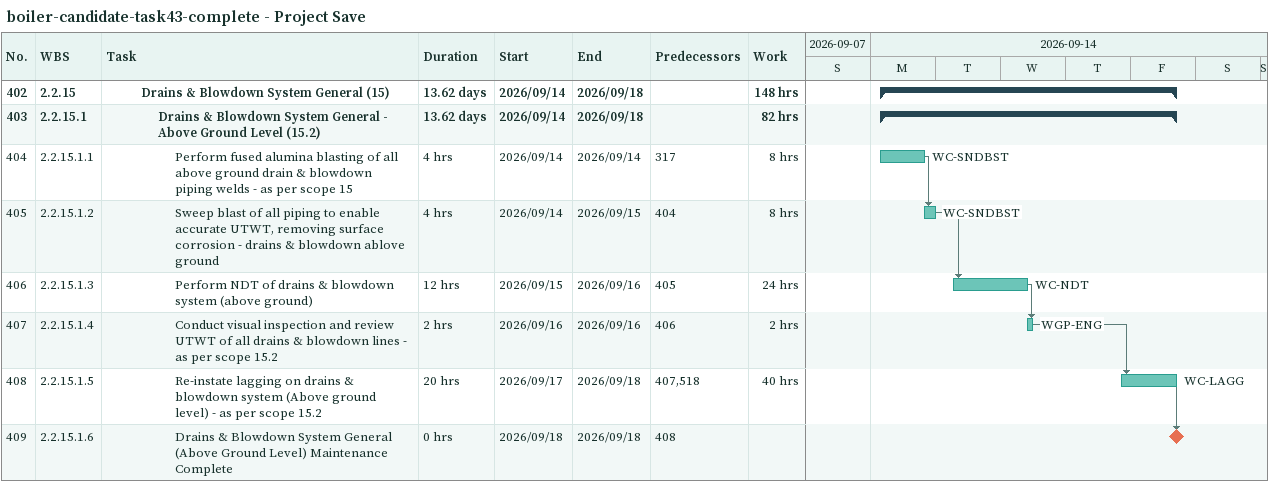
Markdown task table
boiler-candidate-task43-complete - Project Save

| ID | WBS | Task | Duration | Start | Finish | Predecessors | Resources | Work (h) |
|---|---|---|---|---|---|---|---|---|
| 402 | 2.2.15 | **Drains & Blowdown System General (15)** | 13.62d | 2026-09-14 | 2026-09-18 |  |  | 148 |
| 403 | 2.2.15.1 | **Drains & Blowdown System General - Above Ground Level (15.2)** | 13.62d | 2026-09-14 | 2026-09-18 |  |  | 82 |
| 404 | 2.2.15.1.1 | Perform fused alumina blasting of all above ground drain & blowdown piping welds - as per scope 15 | 4h | 2026-09-14 | 2026-09-14 | 317 | WC-SNDBST | 8 |
| 405 | 2.2.15.1.2 | Sweep blast of all piping to enable accurate UTWT, removing surface corrosion - drains & blowdown ablove ground | 4h | 2026-09-14 | 2026-09-15 | 404 | WC-SNDBST | 8 |
| 406 | 2.2.15.1.3 | Perform NDT of drains & blowdown system (above ground) | 12h | 2026-09-15 | 2026-09-16 | 405 | WC-NDT | 24 |
| 407 | 2.2.15.1.4 | Conduct visual inspection and review UTWT of all drains & blowdown lines - as per scope 15.2 | 2h | 2026-09-16 | 2026-09-16 | 406 | WGP-ENG | 2 |
| 408 | 2.2.15.1.5 | Re-instate lagging on drains & blowdown system (Above ground level) - as per scope 15.2 | 20h | 2026-09-17 | 2026-09-18 | 407, 518 | WC-LAGG | 40 |
| 409 | 2.2.15.1.6 | Drains & Blowdown System General (Above Ground Level) Maintenance Complete | 0h | 2026-09-18 | 2026-09-18 | 408 |  |  |
